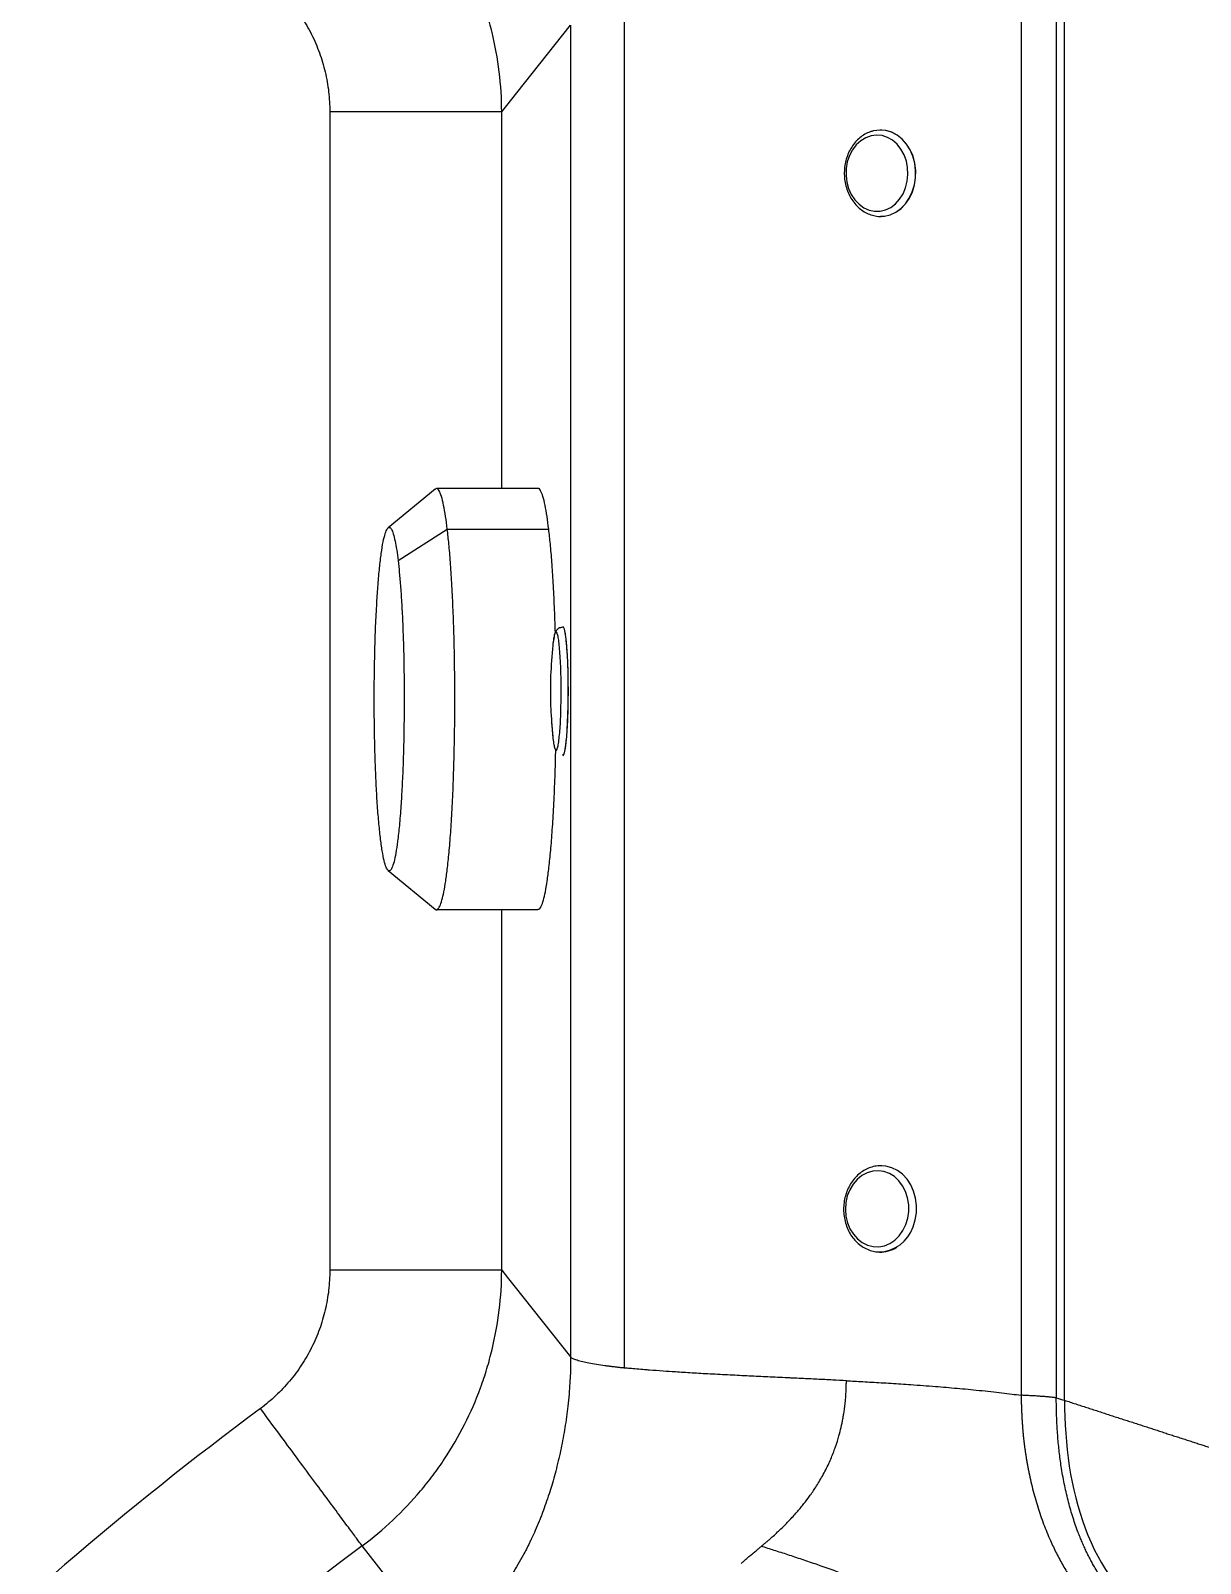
# Model space of a CAD drawing. Extents: x 409 to 498, y 628 to 778.
# Drawn here: x 467.31 to 480.86, y 679.6 to 697.36 of the extents above; entities that cross this region are included whole.
import ezdxf

# ---------------------------------------------------------------- set-up
doc = ezdxf.new("R2010")
doc.units = 0
doc.header["$MEASUREMENT"] = 0
doc.layers.add('1', color=4, linetype='Continuous')
doc.layers.add('GEOMETRY', color=4, linetype='Continuous', lineweight=25)

# ---------------------------------------------------------------- blocks, each defined once
blk = doc.blocks.new('2026_PULSE')
at = {"layer": 'GEOMETRY'}
for p, q in [((70.616, 52.943), (70.616, 36.557)), ((70.711, 36.53), (70.711, 52.97)), ((70.21, 52.911), (70.21, 36.589)), ((65.61, 52.596), (65.61, 36.904)), ((64.364, 51.683), (64.988, 52.468)), ((64.988, 52.468), (64.988, 37.033)), ((64.189, 51.463), (64.364, 51.683)), ((62.197, 51.463), (62.197, 38.037)), ((64.189, 47.097), (64.189, 51.463)), ((68.581, 51.252), (68.58, 51.252)), ((68.58, 50.252), (68.581, 50.252)), ((68.58, 50.252), (68.59, 50.252)), ((63.418, 47.091), (62.873, 46.642)), ((64.609, 47.097), (63.433, 47.097)), ((62.988, 46.262), (63.559, 46.625)), ((63.559, 46.625), (64.734, 46.625)), ((62.873, 42.672), (63.418, 42.223)), ((63.433, 42.217), (64.609, 42.217)), ((64.189, 38.037), (64.189, 42.217)), ((68.565, 38.249), (68.566, 38.249)), ((64.331, 37.859), (64.988, 37.033)), ((62.835, 34.509), (62.571, 34.843))]:
    blk.add_line(p, q, dxfattribs=at)
at = {"layer": 'GEOMETRY', "flags": 128}
for points in [[(68.469, 51.185), (68.407, 51.163), (68.349, 51.128), (68.298, 51.081), (68.254, 51.023), (68.219, 50.956), (68.194, 50.883), (68.181, 50.806), (68.179, 50.726), (68.188, 50.648), (68.209, 50.573), (68.24, 50.504), (68.281, 50.443), (68.33, 50.391), (68.385, 50.351), (68.446, 50.325), (68.51, 50.311), (68.574, 50.312), (68.637, 50.327), (68.697, 50.356), (68.752, 50.397), (68.8, 50.45), (68.84, 50.513), (68.87, 50.583), (68.889, 50.658), (68.897, 50.737), (68.893, 50.816), (68.878, 50.893), (68.852, 50.965), (68.816, 51.031), (68.771, 51.088), (68.718, 51.133), (68.66, 51.167), (68.597, 51.187), (68.533, 51.193), (68.469, 51.185)], [(68.594, 51.251), (68.571, 51.251), (68.502, 51.242)], [(68.581, 50.252), (68.625, 50.254), (68.692, 50.271), (68.757, 50.301), (68.817, 50.344), (68.869, 50.398), (68.914, 50.463), (68.949, 50.536), (68.973, 50.616), (68.986, 50.699), (68.988, 50.784), (68.977, 50.868), (68.956, 50.948), (68.923, 51.023), (68.881, 51.09), (68.83, 51.147), (68.772, 51.193), (68.709, 51.227), (68.641, 51.246), (68.581, 51.252)], [(68.59, 50.252), (68.623, 50.254), (68.691, 50.271), (68.756, 50.301), (68.815, 50.344), (68.868, 50.398), (68.912, 50.463), (68.947, 50.536), (68.972, 50.616), (68.985, 50.699), (68.986, 50.784), (68.976, 50.868), (68.954, 50.948), (68.922, 51.023), (68.88, 51.09), (68.829, 51.147), (68.771, 51.193), (68.707, 51.227), (68.64, 51.246), (68.594, 51.251)], [(64.95, 45.166), (64.945, 45.247), (64.939, 45.319), (64.931, 45.38), (64.924, 45.43), (64.915, 45.466), (64.907, 45.49), (64.898, 45.5), (64.896, 45.5)], [(64.896, 44), (64.903, 44.005), (64.912, 44.023), (64.92, 44.054), (64.928, 44.099), (64.936, 44.156), (64.942, 44.223), (64.948, 44.301), (64.953, 44.387), (64.957, 44.48), (64.96, 44.577), (64.961, 44.678), (64.961, 44.781), (64.96, 44.882), (64.958, 44.982), (64.955, 45.077), (64.95, 45.166)], [(68.872, 38.566), (68.894, 38.64), (68.906, 38.718), (68.905, 38.797), (68.893, 38.875), (68.87, 38.949), (68.835, 39.016), (68.792, 39.074), (68.74, 39.123), (68.682, 39.159), (68.619, 39.182), (68.554, 39.191), (68.488, 39.186), (68.424, 39.167), (68.363, 39.135), (68.308, 39.09), (68.261, 39.035), (68.223, 38.97), (68.194, 38.898), (68.177, 38.821), (68.172, 38.742), (68.178, 38.663), (68.196, 38.588), (68.225, 38.517), (68.264, 38.454), (68.312, 38.4), (68.367, 38.358), (68.428, 38.328), (68.493, 38.312), (68.558, 38.309), (68.624, 38.321), (68.686, 38.347), (68.744, 38.386), (68.795, 38.436), (68.838, 38.497), (68.872, 38.566)], [(68.956, 38.54), (68.981, 38.62), (68.994, 38.703), (68.995, 38.788), (68.985, 38.872), (68.962, 38.952), (68.929, 39.026), (68.886, 39.092), (68.833, 39.149), (68.774, 39.194), (68.709, 39.226), (68.64, 39.244), (68.594, 39.249)], [(68.548, 38.25), (68.555, 38.249), (68.565, 38.249)], [(64.189, 38.037), (64.167, 38.037), (64.129, 38.037), (64.076, 38.037), (64.01, 38.037), (63.929, 38.037), (63.835, 38.037), (63.729, 38.037), (63.611, 38.037), (63.483, 38.037), (63.344, 38.037), (63.197, 38.037), (63.042, 38.037), (62.881, 38.037), (62.715, 38.037), (62.544, 38.037), (62.371, 38.037), (62.197, 38.037)], [(64.189, 38.037), (64.269, 37.938), (64.331, 37.859)]]:
    blk.add_lwpolyline(points, dxfattribs=at)
at = {"layer": 'GEOMETRY'}
for centre, radius, start, end in [((68.551, 38.676), 0.427, 271.8172, 341.4359), ((68.574, 38.614), 0.366, 268.7418, 301.8523), ((85.237, 4.243), 40.06, 126.5277, 143.1365), ((85.237, 4.243), 38.08, 126.5277, 143.1365)]:
    blk.add_arc(centre, radius, start, end, dxfattribs=at)
for points, knots in [([(64.189, 51.463), (64.189, 51.619), (64.179, 51.773), (64.142, 52.08), (64.114, 52.233), (64.059, 52.459), (64.039, 52.535), (63.993, 52.683), (63.969, 52.756), (63.889, 52.973), (63.827, 53.114), (63.688, 53.389), (63.61, 53.523), (63.503, 53.685), (63.481, 53.717), (63.436, 53.781), (63.413, 53.812), (63.343, 53.905), (63.295, 53.966), (63.146, 54.142), (63.04, 54.254), (62.815, 54.465), (62.697, 54.564), (62.571, 54.657)], [0, 0, 0, 0, 0.125, 0.125, 0.25, 0.25, 0.3125, 0.3125, 0.375, 0.375, 0.5, 0.5, 0.625, 0.625, 0.65625, 0.65625, 0.6875, 0.6875, 0.75, 0.75, 0.875, 0.875, 1, 1, 1, 1]), ([(61.393, 53.066), (61.455, 53.019), (61.515, 52.97), (61.627, 52.864), (61.68, 52.808), (61.755, 52.719), (61.779, 52.689), (61.825, 52.627), (61.848, 52.595), (61.912, 52.497), (61.95, 52.43), (62.02, 52.292), (62.05, 52.221), (62.09, 52.112), (62.102, 52.075), (62.124, 52.001), (62.134, 51.963), (62.161, 51.849), (62.175, 51.773), (62.192, 51.619), (62.197, 51.541), (62.197, 51.463)], [0, 0, 0, 0, 0.125, 0.125, 0.25, 0.25, 0.3125, 0.3125, 0.375, 0.375, 0.5, 0.5, 0.625, 0.625, 0.6875, 0.6875, 0.75, 0.75, 0.875, 0.875, 1, 1, 1, 1]), ([(64.189, 51.463), (64.179, 51.463), (64.156, 51.463), (64.09, 51.463), (64.045, 51.463), (63.936, 51.463), (63.871, 51.463), (63.723, 51.463), (63.639, 51.463), (63.457, 51.463), (63.358, 51.463), (63.148, 51.463), (63.037, 51.463), (62.807, 51.463), (62.687, 51.463), (62.444, 51.463), (62.321, 51.463), (62.197, 51.463)], [0, 0, 0, 0, 0.125, 0.125, 0.25, 0.25, 0.375, 0.375, 0.5, 0.5, 0.625, 0.625, 0.75, 0.75, 0.875, 0.875, 1, 1, 1, 1]), ([(68.497, 51.242), (68.484, 51.238), (68.45, 51.229), (68.396, 51.204), (68.339, 51.165), (68.288, 51.115), (68.243, 51.056), (68.207, 50.989), (68.181, 50.917), (68.164, 50.84), (68.157, 50.761), (68.161, 50.681), (68.176, 50.603), (68.201, 50.529), (68.235, 50.46), (68.279, 50.399), (68.33, 50.346), (68.388, 50.304), (68.451, 50.273), (68.517, 50.256), (68.564, 50.249), (68.589, 50.252), (68.591, 50.252)], [0, 0, 0, 0, 0.030664, 0.082855, 0.135255, 0.188052, 0.241256, 0.294801, 0.348589, 0.402539, 0.456594, 0.510728, 0.564931, 0.619195, 0.673491, 0.727756, 0.781882, 0.835723, 0.889138, 0.94205, 0.994498, 1, 1, 1, 1]), ([(63.559, 46.625), (63.552, 46.677), (63.539, 46.782), (63.516, 46.909), (63.491, 47.012), (63.464, 47.077), (63.439, 47.105), (63.424, 47.09), (63.418, 47.085)], [0, 0, 0, 0, 0.158658, 0.326777, 0.503948, 0.689442, 0.882177, 1, 1, 1, 1]), ([(64.734, 46.625), (64.728, 46.677), (64.714, 46.782), (64.692, 46.909), (64.667, 47.012), (64.64, 47.075), (64.62, 47.103), (64.61, 47.096), (64.609, 47.095)], [0, 0, 0, 0, 0.176643, 0.363818, 0.561073, 0.767593, 0.982175, 1, 1, 1, 1]), ([(62.988, 46.262), (62.983, 46.304), (62.972, 46.39), (62.953, 46.494), (62.933, 46.577), (62.911, 46.632), (62.887, 46.653), (62.863, 46.637), (62.839, 46.581), (62.815, 46.484), (62.793, 46.35), (62.773, 46.183), (62.756, 45.989), (62.741, 45.763), (62.728, 45.509), (62.719, 45.234), (62.714, 44.963), (62.711, 44.69), (62.713, 44.426), (62.717, 44.167), (62.724, 43.92), (62.734, 43.676), (62.747, 43.444), (62.764, 43.231), (62.783, 43.046), (62.804, 42.894), (62.826, 42.779), (62.85, 42.703), (62.873, 42.666), (62.896, 42.665), (62.918, 42.697), (62.941, 42.764), (62.963, 42.869), (62.984, 43.009), (63.004, 43.191), (63.021, 43.405), (63.035, 43.642), (63.046, 43.89), (63.054, 44.159), (63.058, 44.441), (63.059, 44.727), (63.057, 45.009), (63.051, 45.278), (63.042, 45.528), (63.031, 45.754), (63.018, 45.952), (63.003, 46.123), (62.993, 46.217), (62.988, 46.262)], [0, 0, 0, 0, 0.017771, 0.036602, 0.056447, 0.077224, 0.098812, 0.121051, 0.143746, 0.166677, 0.189607, 0.212303, 0.234542, 0.25613, 0.280946, 0.304395, 0.326354, 0.34746, 0.369925, 0.38977, 0.410547, 0.432135, 0.454374, 0.477069, 0.5, 0.522931, 0.545626, 0.567865, 0.589453, 0.61023, 0.630075, 0.65254, 0.673646, 0.695605, 0.719054, 0.74387, 0.765458, 0.787697, 0.810393, 0.833323, 0.856254, 0.878949, 0.901188, 0.922776, 0.943553, 0.963398, 0.982229, 1, 1, 1, 1]), ([(63.418, 42.223), (63.418, 42.223), (63.428, 42.208), (63.446, 42.218), (63.472, 42.251), (63.497, 42.322), (63.519, 42.419), (63.541, 42.546), (63.562, 42.705), (63.582, 42.903), (63.601, 43.139), (63.617, 43.412), (63.63, 43.717), (63.64, 44.046), (63.645, 44.392), (63.647, 44.743), (63.643, 45.089), (63.636, 45.419), (63.625, 45.726), (63.611, 46.002), (63.595, 46.245), (63.578, 46.454), (63.565, 46.569), (63.559, 46.625)], [0, 0, 0, 0, 0.000645, 0.051217, 0.099519, 0.145354, 0.188609, 0.231865, 0.277699, 0.326002, 0.376574, 0.429119, 0.48325, 0.538491, 0.594305, 0.650118, 0.705359, 0.75949, 0.812036, 0.862607, 0.91091, 0.956745, 1, 1, 1, 1]), ([(64.811, 45.427), (64.807, 45.528), (64.801, 45.729), (64.787, 46.002), (64.771, 46.245), (64.754, 46.454), (64.741, 46.569), (64.734, 46.625)], [0, 0, 0, 0, 0.214176, 0.425601, 0.627541, 0.819162, 1, 1, 1, 1]), ([(64.893, 45.489), (64.877, 45.486), (64.85, 45.482), (64.819, 45.449), (64.809, 45.424), (64.796, 45.387), (64.79, 45.345), (64.788, 45.329)], [0, 0, 0, 0, 0.1703454, 0.2984404, 0.5022186, 0.8091979, 1, 1, 1, 1]), ([(64.892, 45.486), (64.897, 45.488), (64.91, 45.497), (64.93, 45.385), (64.948, 45.177), (64.958, 44.898), (64.958, 44.599), (64.948, 44.32), (64.93, 44.113), (64.909, 44.003), (64.896, 44.012), (64.892, 44.015)], [0, 0, 0, 0, 0.0630993, 0.1879315, 0.3127638, 0.437596, 0.5624283, 0.6872606, 0.8120928, 0.9369251, 1, 1, 1, 1]), ([(64.769, 44.371), (64.771, 44.334), (64.776, 44.261), (64.785, 44.176), (64.795, 44.113), (64.807, 44.074), (64.819, 44.059), (64.831, 44.071), (64.842, 44.111), (64.852, 44.176), (64.861, 44.262), (64.869, 44.365), (64.874, 44.484), (64.877, 44.614), (64.879, 44.75), (64.878, 44.884), (64.874, 45.012), (64.868, 45.132), (64.861, 45.238), (64.852, 45.325), (64.842, 45.388), (64.83, 45.426), (64.819, 45.441), (64.807, 45.429), (64.796, 45.389), (64.787, 45.338), (64.782, 45.294), (64.781, 45.28)], [0, 0, 0, 0, 0.041656, 0.081627, 0.121689, 0.163543, 0.204984, 0.244925, 0.28498, 0.326776, 0.368553, 0.408604, 0.448557, 0.490028, 0.531751, 0.571732, 0.611669, 0.653323, 0.694906, 0.734888, 0.774957, 0.816803, 0.85829, 0.898253, 0.938312, 0.980088, 1, 1, 1, 1]), ([(64.781, 45.28), (64.771, 45.162), (64.755, 44.985), (64.752, 44.74), (64.755, 44.505), (64.772, 44.33), (64.783, 44.222)], [0, 0, 0, 0, 0.333976, 0.503982, 0.692058, 1, 1, 1, 1]), ([(64.609, 42.222), (64.613, 42.221), (64.626, 42.217), (64.648, 42.253), (64.672, 42.321), (64.695, 42.42), (64.716, 42.546), (64.737, 42.705), (64.758, 42.903), (64.776, 43.139), (64.793, 43.412), (64.806, 43.717), (64.813, 43.94), (64.815, 44.061), (64.815, 44.068)], [0, 0, 0, 0, 0.045637, 0.139602, 0.228765, 0.312911, 0.397058, 0.486221, 0.580186, 0.678565, 0.780785, 0.886087, 0.993549, 1, 1, 1, 1]), ([(68.594, 39.248), (68.589, 39.248), (68.562, 39.251), (68.512, 39.243), (68.447, 39.225), (68.384, 39.194), (68.326, 39.152), (68.275, 39.1), (68.231, 39.04), (68.196, 38.972), (68.17, 38.898), (68.154, 38.821), (68.149, 38.741), (68.155, 38.662), (68.172, 38.585), (68.198, 38.511), (68.235, 38.444), (68.281, 38.384), (68.334, 38.334), (68.394, 38.294), (68.458, 38.266), (68.51, 38.252), (68.54, 38.251), (68.548, 38.251)], [0, 0, 0, 0, 0.009922, 0.060062, 0.110139, 0.160334, 0.210796, 0.261594, 0.31272, 0.364112, 0.415699, 0.467419, 0.519231, 0.571115, 0.623056, 0.675034, 0.727009, 0.778912, 0.830638, 0.882069, 0.933113, 0.983746, 1, 1, 1, 1]), ([(62.197, 38.037), (62.197, 37.959), (62.192, 37.882), (62.175, 37.729), (62.161, 37.653), (62.135, 37.54), (62.125, 37.502), (62.103, 37.428), (62.091, 37.391), (62.051, 37.281), (62.02, 37.21), (61.951, 37.072), (61.913, 37.005), (61.849, 36.908), (61.827, 36.876), (61.781, 36.814), (61.756, 36.783), (61.681, 36.694), (61.628, 36.637), (61.515, 36.531), (61.455, 36.481), (61.393, 36.434)], [0, 0, 0, 0, 0.125, 0.125, 0.25, 0.25, 0.3125, 0.3125, 0.375, 0.375, 0.5, 0.5, 0.625, 0.625, 0.6875, 0.6875, 0.75, 0.75, 0.875, 0.875, 1, 1, 1, 1]), ([(62.571, 34.843), (62.697, 34.936), (62.816, 35.035), (63.041, 35.248), (63.148, 35.36), (63.273, 35.509), (63.298, 35.539), (63.347, 35.6), (63.37, 35.631), (63.44, 35.724), (63.485, 35.787), (63.612, 35.98), (63.689, 36.113), (63.828, 36.388), (63.89, 36.53), (63.957, 36.713), (63.97, 36.749), (63.995, 36.823), (64.007, 36.86), (64.04, 36.971), (64.06, 37.046), (64.114, 37.27), (64.142, 37.422), (64.179, 37.727), (64.189, 37.882), (64.189, 38.037)], [0, 0, 0, 0, 0.125, 0.125, 0.25, 0.25, 0.28125, 0.28125, 0.3125, 0.3125, 0.375, 0.375, 0.5, 0.5, 0.625, 0.625, 0.65625, 0.65625, 0.6875, 0.6875, 0.75, 0.75, 0.875, 0.875, 1, 1, 1, 1]), ([(64.988, 37.033), (64.988, 37.026), (64.988, 37.012), (64.988, 36.991), (64.987, 36.959), (64.987, 36.919), (64.985, 36.849), (64.98, 36.755), (64.972, 36.629), (64.956, 36.456), (64.933, 36.285), (64.906, 36.123), (64.884, 36.004), (64.858, 35.884), (64.821, 35.73), (64.781, 35.583), (64.737, 35.44), (64.701, 35.336), (64.669, 35.247), (64.644, 35.18), (64.616, 35.111), (64.581, 35.027), (64.548, 34.956), (64.525, 34.907), (64.505, 34.865), (64.475, 34.805), (64.431, 34.721), (64.379, 34.628), (64.319, 34.53), (64.26, 34.439), (64.195, 34.347), (64.122, 34.25), (64.044, 34.154), (63.968, 34.069), (63.891, 33.987), (63.807, 33.905), (63.734, 33.838), (63.679, 33.792), (63.646, 33.764), (63.612, 33.737), (63.577, 33.71), (63.542, 33.683), (63.519, 33.666), (63.507, 33.657)], [0, 0, 0, 0, 0.004877, 0.010012, 0.015405, 0.027146, 0.038781, 0.065915, 0.095221, 0.130279, 0.193855, 0.224518, 0.257233, 0.288644, 0.322294, 0.386451, 0.41495, 0.449465, 0.480425, 0.4957, 0.510976, 0.544547, 0.573752, 0.57858, 0.590551, 0.6133, 0.635774, 0.669936, 0.701786, 0.730058, 0.757144, 0.791085, 0.824332, 0.850975, 0.876504, 0.906981, 0.937145, 0.947639, 0.958118, 0.968587, 0.979053, 0.989521, 1, 1, 1, 1]), ([(65.61, 36.904), (65.603, 36.905), (65.588, 36.906), (65.567, 36.908), (65.546, 36.911), (65.526, 36.913), (65.506, 36.915), (65.487, 36.917), (65.469, 36.919), (65.451, 36.921), (65.434, 36.924), (65.417, 36.926), (65.401, 36.928), (65.357, 36.934), (65.285, 36.944), (65.199, 36.959), (65.122, 36.976), (65.069, 36.991), (65.035, 37.003), (65.016, 37.012), (65.003, 37.019), (64.995, 37.025), (64.991, 37.029), (64.989, 37.032), (64.988, 37.033)], [0, 0, 0, 0, 0.021279, 0.042156, 0.062634, 0.082722, 0.102436, 0.12179, 0.140798, 0.15947, 0.177815, 0.19584, 0.213546, 0.230935, 0.345981, 0.468896, 0.58357, 0.721876, 0.793644, 0.855718, 0.907629, 0.949078, 0.979899, 1, 1, 1, 1]), ([(68.183, 36.757), (68.131, 36.759), (68.017, 36.765), (67.845, 36.774), (67.686, 36.781), (67.573, 36.787), (67.48, 36.791), (67.387, 36.795), (67.275, 36.801), (67.165, 36.806), (67.056, 36.811), (66.946, 36.817), (66.834, 36.822), (66.721, 36.828), (66.608, 36.834), (66.5, 36.84), (66.396, 36.846), (66.297, 36.852), (66.185, 36.859), (66.053, 36.868), (65.935, 36.877), (65.833, 36.885), (65.757, 36.891), (65.679, 36.898), (65.631, 36.902), (65.61, 36.904)], [0, 0, 0, 0, 0.060322, 0.132936, 0.200831, 0.244776, 0.264892, 0.3096, 0.353037, 0.395222, 0.437863, 0.480545, 0.523281, 0.568821, 0.612587, 0.654587, 0.69483, 0.733319, 0.770018, 0.825462, 0.887419, 0.908537, 0.944351, 0.97605, 1, 1, 1, 1]), ([(67.198, 34.838), (67.208, 34.846), (67.228, 34.863), (67.258, 34.889), (67.294, 34.92), (67.337, 34.958), (67.383, 35), (67.434, 35.049), (67.485, 35.099), (67.54, 35.157), (67.584, 35.205), (67.623, 35.248), (67.656, 35.288), (67.702, 35.345), (67.761, 35.423), (67.833, 35.528), (67.909, 35.655), (67.979, 35.792), (68.027, 35.907), (68.066, 36.014), (68.106, 36.14), (68.135, 36.265), (68.152, 36.367), (68.161, 36.423), (68.168, 36.478), (68.173, 36.535), (68.178, 36.591), (68.181, 36.651), (68.182, 36.705), (68.183, 36.74), (68.183, 36.757)], [0, 0, 0, 0, 0.017941, 0.03553, 0.052757, 0.08159, 0.112722, 0.136658, 0.176486, 0.210137, 0.243659, 0.264263, 0.287701, 0.313953, 0.361371, 0.4186, 0.485617, 0.558885, 0.624957, 0.652416, 0.711232, 0.801915, 0.824498, 0.849179, 0.878791, 0.897864, 0.926693, 0.95337, 0.977818, 1, 1, 1, 1]), ([(68.183, 36.757), (68.214, 36.755), (68.278, 36.752), (68.376, 36.746), (68.48, 36.74), (68.589, 36.734), (68.74, 36.725), (68.949, 36.711), (69.204, 36.692), (69.467, 36.67), (69.682, 36.65), (69.855, 36.631), (69.982, 36.617), (70.099, 36.603), (70.174, 36.593), (70.21, 36.589)], [0, 0, 0, 0, 0.045821, 0.094357, 0.145559, 0.199316, 0.255481, 0.368487, 0.509142, 0.632543, 0.758217, 0.826204, 0.88924, 0.947203, 1, 1, 1, 1]), ([(62.571, 34.843), (62.562, 34.856), (62.545, 34.878), (62.501, 34.938), (62.473, 34.976), (62.405, 35.068), (62.365, 35.121), (62.277, 35.241), (62.227, 35.308), (62.12, 35.452), (62.062, 35.53), (61.94, 35.695), (61.876, 35.782), (61.743, 35.961), (61.674, 36.054), (61.535, 36.243), (61.464, 36.339), (61.393, 36.434)], [0, 0, 0, 0, 0.125, 0.125, 0.25, 0.25, 0.375, 0.375, 0.5, 0.5, 0.625, 0.625, 0.75, 0.75, 0.875, 0.875, 1, 1, 1, 1]), ([(70.21, 36.589), (70.21, 36.574), (70.21, 36.544), (70.21, 36.499), (70.211, 36.455), (70.213, 36.411), (70.215, 36.366), (70.217, 36.322), (70.22, 36.278), (70.223, 36.234), (70.226, 36.19), (70.23, 36.147), (70.235, 36.103), (70.239, 36.06), (70.245, 36.017), (70.25, 35.974), (70.256, 35.931), (70.263, 35.888), (70.27, 35.845), (70.277, 35.803), (70.285, 35.761), (70.304, 35.66), (70.339, 35.504), (70.398, 35.296), (70.467, 35.097), (70.54, 34.917), (70.616, 34.757), (70.693, 34.614), (70.776, 34.476), (70.856, 34.358), (70.929, 34.26), (70.995, 34.178), (71.064, 34.098), (71.126, 34.032), (71.179, 33.978), (71.222, 33.937), (71.266, 33.896), (71.311, 33.856), (71.357, 33.817), (71.404, 33.779), (71.452, 33.741), (71.501, 33.705), (71.552, 33.669), (71.586, 33.647), (71.604, 33.635)], [0, 0, 0, 0, 0.013114, 0.026201, 0.039261, 0.052294, 0.0653, 0.078277, 0.091226, 0.104146, 0.117037, 0.1299, 0.142733, 0.155539, 0.168316, 0.181067, 0.19379, 0.206486, 0.219157, 0.231802, 0.244424, 0.25702, 0.322008, 0.385417, 0.447363, 0.507982, 0.556167, 0.60386, 0.651163, 0.698235, 0.72882, 0.75959, 0.790585, 0.821844, 0.839339, 0.856878, 0.87447, 0.892125, 0.909852, 0.927663, 0.945569, 0.963584, 0.981723, 1, 1, 1, 1]), ([(70.616, 36.557), (70.611, 36.558), (70.601, 36.56), (70.586, 36.562), (70.57, 36.564), (70.553, 36.566), (70.534, 36.568), (70.515, 36.57), (70.494, 36.572), (70.472, 36.574), (70.447, 36.575), (70.419, 36.577), (70.389, 36.579), (70.357, 36.581), (70.325, 36.583), (70.295, 36.584), (70.265, 36.586), (70.237, 36.587), (70.219, 36.588), (70.21, 36.589)], [0, 0, 0, 0, 0.032707, 0.067929, 0.105665, 0.145916, 0.188682, 0.233963, 0.281764, 0.332088, 0.392022, 0.45963, 0.5308, 0.611846, 0.691597, 0.770315, 0.848015, 0.924589, 1, 1, 1, 1]), ([(71.749, 33.86), (71.742, 33.865), (71.727, 33.874), (71.705, 33.889), (71.683, 33.905), (71.661, 33.92), (71.639, 33.936), (71.618, 33.952), (71.597, 33.969), (71.576, 33.985), (71.555, 34.002), (71.535, 34.02), (71.514, 34.037), (71.494, 34.055), (71.474, 34.073), (71.455, 34.091), (71.435, 34.11), (71.416, 34.129), (71.397, 34.148), (71.379, 34.167), (71.36, 34.187), (71.342, 34.207), (71.324, 34.227), (71.306, 34.247), (71.288, 34.268), (71.271, 34.289), (71.254, 34.31), (71.237, 34.332), (71.22, 34.354), (71.204, 34.376), (71.187, 34.398), (71.171, 34.421), (71.156, 34.443), (71.14, 34.467), (71.125, 34.49), (71.109, 34.514), (71.094, 34.538), (71.08, 34.562), (71.065, 34.586), (71.051, 34.611), (71.037, 34.636), (71.023, 34.662), (71.009, 34.687), (70.996, 34.713), (70.983, 34.739), (70.97, 34.766), (70.957, 34.792), (70.945, 34.819), (70.932, 34.846), (70.92, 34.874), (70.908, 34.902), (70.897, 34.93), (70.885, 34.958), (70.874, 34.986), (70.845, 35.063), (70.801, 35.191), (70.75, 35.374), (70.706, 35.566), (70.678, 35.724), (70.661, 35.847), (70.65, 35.932), (70.641, 36.018), (70.633, 36.106), (70.627, 36.194), (70.622, 36.283), (70.618, 36.374), (70.616, 36.465), (70.616, 36.527), (70.616, 36.557)], [0, 0, 0, 0, 0.008812, 0.017614, 0.026405, 0.035189, 0.043965, 0.052737, 0.061504, 0.07027, 0.079034, 0.087799, 0.096567, 0.105338, 0.114114, 0.122897, 0.131688, 0.140489, 0.149301, 0.158126, 0.166964, 0.175818, 0.184689, 0.193578, 0.202487, 0.211417, 0.22037, 0.229347, 0.23835, 0.247379, 0.256436, 0.265523, 0.274641, 0.283791, 0.292974, 0.302192, 0.311446, 0.320738, 0.330068, 0.339438, 0.348849, 0.358302, 0.367799, 0.37734, 0.386927, 0.396561, 0.406243, 0.415975, 0.425756, 0.435589, 0.445474, 0.455412, 0.465405, 0.475454, 0.485558, 0.546023, 0.608268, 0.672472, 0.738797, 0.766564, 0.794625, 0.822989, 0.851664, 0.880659, 0.909982, 0.939642, 0.969645, 1, 1, 1, 1]), ([(70.711, 36.53), (70.733, 36.523), (70.776, 36.509), (70.841, 36.488), (70.905, 36.467), (70.969, 36.447), (71.033, 36.426), (71.096, 36.405), (71.159, 36.385), (71.221, 36.365), (71.284, 36.344), (71.346, 36.324), (71.407, 36.304), (71.468, 36.285), (71.529, 36.265), (71.59, 36.245), (71.65, 36.226), (71.71, 36.206), (71.769, 36.187), (71.828, 36.168), (71.887, 36.148), (71.946, 36.129), (72.004, 36.111), (72.062, 36.092), (72.119, 36.073), (72.176, 36.055), (72.233, 36.036), (72.289, 36.018), (72.345, 36), (72.401, 35.981), (72.457, 35.963), (72.512, 35.945), (72.567, 35.928), (72.621, 35.91), (72.675, 35.892), (72.729, 35.875), (72.782, 35.858), (72.835, 35.84), (72.888, 35.823), (72.94, 35.806), (72.992, 35.789), (73.044, 35.773), (73.095, 35.756), (73.146, 35.739), (73.197, 35.723), (73.247, 35.707), (73.297, 35.69), (73.347, 35.674), (73.396, 35.658), (73.445, 35.642), (73.494, 35.626), (73.542, 35.611), (73.59, 35.595), (73.638, 35.58), (73.685, 35.564), (73.732, 35.549), (73.778, 35.534), (73.825, 35.519), (73.871, 35.504), (73.916, 35.489), (73.961, 35.474), (74.006, 35.46), (74.051, 35.445), (74.095, 35.431), (74.139, 35.417), (74.182, 35.403), (74.226, 35.389), (74.268, 35.375), (74.311, 35.361), (74.353, 35.347), (74.395, 35.334), (74.436, 35.32), (74.478, 35.307), (74.518, 35.293), (74.559, 35.28), (74.599, 35.267), (74.639, 35.254), (74.678, 35.242), (74.717, 35.229), (74.756, 35.216), (74.795, 35.204), (74.833, 35.191), (74.87, 35.179), (74.908, 35.167), (74.945, 35.155), (74.982, 35.143), (75.006, 35.135), (75.018, 35.131)], [0, 0, 0, 0, 0.011874, 0.023744, 0.035613, 0.047478, 0.059341, 0.071201, 0.083058, 0.094913, 0.106765, 0.118615, 0.130461, 0.142305, 0.154147, 0.165986, 0.177822, 0.189655, 0.201486, 0.213315, 0.22514, 0.236963, 0.248784, 0.260601, 0.272416, 0.284229, 0.296039, 0.307846, 0.319651, 0.331453, 0.343253, 0.355049, 0.366844, 0.378636, 0.390425, 0.402211, 0.413995, 0.425777, 0.437556, 0.449332, 0.461106, 0.472877, 0.484646, 0.496412, 0.508175, 0.519936, 0.531695, 0.543451, 0.555204, 0.566955, 0.578704, 0.59045, 0.602193, 0.613934, 0.625672, 0.637408, 0.649142, 0.660872, 0.672601, 0.684327, 0.69605, 0.707771, 0.71949, 0.731206, 0.742919, 0.75463, 0.766339, 0.778045, 0.789749, 0.80145, 0.813149, 0.824845, 0.836539, 0.84823, 0.859919, 0.871606, 0.88329, 0.894972, 0.906651, 0.918328, 0.930003, 0.941675, 0.953345, 0.965012, 0.976677, 0.98834, 1, 1, 1, 1]), ([(66.963, 34.64), (66.968, 34.644), (66.978, 34.653), (66.994, 34.667), (67.011, 34.682), (67.034, 34.702), (67.066, 34.728), (67.106, 34.761), (67.144, 34.792), (67.173, 34.816), (67.189, 34.83), (67.197, 34.836), (67.198, 34.838)], [0, 0, 0, 0, 0.064955, 0.134173, 0.207667, 0.285449, 0.431886, 0.613004, 0.787763, 0.909752, 0.978861, 1, 1, 1, 1]), ([(71.204, 33.056), (71.202, 33.057), (71.197, 33.061), (71.187, 33.067), (71.172, 33.075), (71.152, 33.087), (71.127, 33.101), (71.098, 33.118), (71.064, 33.138), (71.02, 33.163), (70.968, 33.193), (70.909, 33.226), (70.813, 33.28), (70.68, 33.354), (70.46, 33.473), (70.19, 33.615), (69.884, 33.769), (69.584, 33.914), (69.294, 34.048), (69.01, 34.174), (68.719, 34.296), (68.427, 34.413), (68.128, 34.525), (67.879, 34.614), (67.673, 34.684), (67.507, 34.739), (67.35, 34.79), (67.248, 34.822), (67.198, 34.838)], [0, 0, 0, 0, 0.001494, 0.00421, 0.00815, 0.013318, 0.019717, 0.027352, 0.036227, 0.046347, 0.061479, 0.07665, 0.091859, 0.136111, 0.179627, 0.26136, 0.343461, 0.412063, 0.487741, 0.560873, 0.624403, 0.703258, 0.776163, 0.843352, 0.885444, 0.925734, 0.964, 1, 1, 1, 1])]:
    blk.add_open_spline(points, degree=3, knots=knots, dxfattribs=at)
for points in [[(70.616, 36.557), (70.651, 36.549), (70.683, 36.54), (70.711, 36.53)], [(70.711, 36.53), (70.711, 35.505), (70.984, 34.471), (71.801, 33.94)]]:
    blk.add_open_spline(points, degree=3, dxfattribs=at)

msp = doc.modelspace()

# ---------------------------------------------------------------- block references
at = {"layer": '1'}
msp.add_blockref('2026_PULSE', (408.577, 644.96), dxfattribs=at)

doc.saveas('drawing.dxf')
